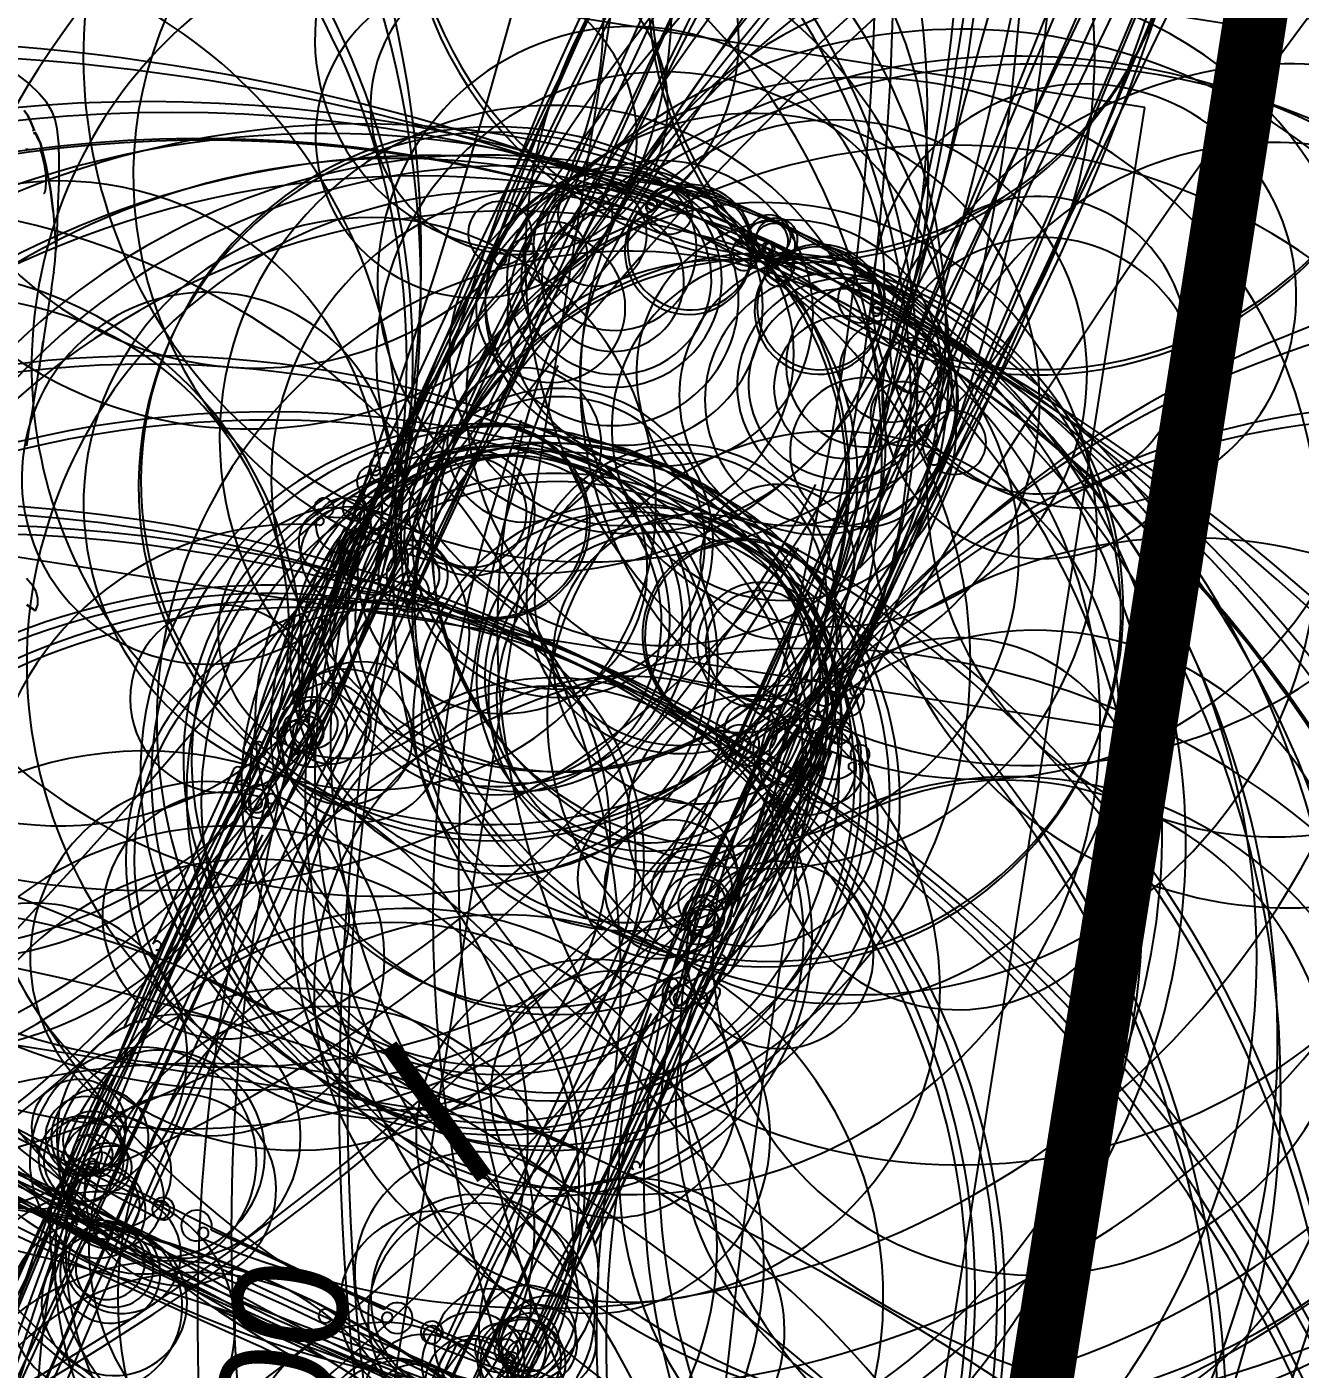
# Model space of a CAD drawing. Extents: x -640655 to -640254, y -1045449 to -1045159.
# Drawn here: x -640306.307 to -640302.294, y -1045418.085 to -1045413.855 of the extents above; entities that cross this region are included whole.
import ezdxf

# ---------------------------------------------------------------- set-up
doc = ezdxf.new("R2010")
doc.units = 0
doc.header["$MEASUREMENT"] = 0
doc.header["$PDMODE"] = 3
doc.header["$PDSIZE"] = 0.2
doc.linetypes.add('DASHED1', pattern=[1, 0.3, -0.4, 0.3])
doc.linetypes.add('DOTDASH', pattern=[1, 0.3, -0.2, 0, -0.2, 0.3])
doc.layers.get('0').update_dxf_attribs({"linetype": 'CONTINUOUS'})
doc.layers.get('Defpoints').update_dxf_attribs({"linetype": 'CONTINUOUS'})
for name, color, linetype in [('katastr', 16, 'CONTINUOUS'), ('KATASTR2', 18, 'CONTINUOUS'), ('T_stafaz', 7, 'CONTINUOUS'), ('T_tenka', 4, 'CONTINUOUS'), ('ZASTAVBA', 2, 'CONTINUOUS')]:
    doc.layers.add(name, color=color, linetype=linetype)
doc.dimstyles.get("Standard").update_dxf_attribs({"dimtxt": 0.18, "dimasz": 0.18, "dimexe": 0.18, "dimexo": 0.0625, "dimgap": 0.09, "dimtad": 0, "dimtih": 1, "dimtoh": 1, "dimdec": 4, "dimzin": 0, "dimdsep": 46, "dimtxsty": 'Standard', "dimcen": 0.09, "dimadec": 0, "dimazin": 0, "dimtfac": 1, "dimtdec": 4, "dimtofl": 0, "dimtmove": 0, "dimatfit": 3, "dimfxl": 0, "dimtolj": 1, "dimtzin": 0, "dimarcsym": 0})

# ---------------------------------------------------------------- blocks, each defined once
blk = doc.blocks.new('_ArchTick')
at = {"color": 0, "linetype": 'ByBlock', "const_width": 0.15}
blk.add_lwpolyline([(-0.5, -0.5), (0.5, 0.5)], dxfattribs=at)
blk = doc.blocks.new('*D151')
at = {"layer": 'Defpoints', "color": 0, "linetype": 'Continuous'}
for p in [(-640302.8344, -1045388.3182), (-640308.942, -1045416.6516), (-640305.0144, -1045417.2737)]:
    blk.add_point(p, dxfattribs=at)
at = {"layer": 'ZASTAVBA', "color": 0, "linetype": 'Continuous', "lineweight": -2}
for p, q in [((-640302.711, -1045388.3378), (-640300.1316, -1045388.7463)), ((-640300.4872, -1045388.69), (-640305.0144, -1045417.2737)), ((-640308.8185, -1045416.6711), (-640304.6589, -1045417.33))]:
    blk.add_line(p, q, dxfattribs=at)
at = {"layer": 'ZASTAVBA', "color": 0, "linetype": 'Continuous', "lineweight": -2, "xscale": 0.36, "yscale": 0.36, "zscale": 0.36}
for p, rotation in [((-640300.4872, -1045388.69), 80.99993614890275), ((-640305.0144, -1045417.2737), 260.9999361489027)]:
    blk.add_blockref('_ArchTick', p, dxfattribs=dict(at, rotation=rotation))
at = {"layer": 'ZASTAVBA', "color": 0, "linetype": 'Continuous', "insert": (-640303.1064, -1045402.9255), "char_height": 0.36, "attachment_point": 5, "rotation": 80.9999}
blk.add_mtext('\\A1;29.00', dxfattribs=at)
blk = doc.blocks.new('*D152')
at = {"layer": 'Defpoints', "color": 0, "linetype": 'Continuous'}
for p in [(-640308.942, -1045416.6516), (-640309.2634, -1045418.639), (-640305.3294, -1045419.2621)]:
    blk.add_point(p, dxfattribs=at)
at = {"layer": 'ZASTAVBA', "color": 0, "linetype": 'Continuous', "lineweight": -2}
for p, q in [((-640308.8185, -1045416.6711), (-640304.6589, -1045417.33)), ((-640305.0144, -1045417.2737), (-640305.3294, -1045419.2621)), ((-640309.1399, -1045418.6586), (-640304.9738, -1045419.3184))]:
    blk.add_line(p, q, dxfattribs=at)
at = {"layer": 'ZASTAVBA', "color": 0, "linetype": 'Continuous', "lineweight": -2, "xscale": 0.36, "yscale": 0.36, "zscale": 0.36}
for p, rotation in [((-640305.0144, -1045417.2737), 80.99993614890275), ((-640305.3294, -1045419.2621), 260.9999361489027)]:
    blk.add_blockref('_ArchTick', p, dxfattribs=dict(at, rotation=rotation))
at = {"layer": 'ZASTAVBA', "color": 0, "linetype": 'Continuous', "insert": (-640305.5275, -1045418.2116), "char_height": 0.36, "attachment_point": 5, "rotation": 80.9999}
blk.add_mtext('\\A1;2.00', dxfattribs=at)
blk = doc.blocks.new('berlingo')
for p, q in [((1402, 815.2), (1443.2, 914.9)), ((1243.8, 846), (1376.5, 844.4)), ((1447.5, 844.9), (1769, 846.4)), ((1769, 846.4), (2209.7, 844)), ((1440.3, 818.5), (2246.1, 818.1)), ((2221.3, 831.9), (2221.3, 818.1)), ((2246.1, 818.1), (2923.2, 815.6)), ((2271, 818), (2271, 829.5)), ((2285.8, 843.7), (2584.5, 843.8)), ((2584.5, 843.8), (2891.8, 844.2)), ((2903.3, 828.4), (2903.2, 815.6)), ((2923.2, 815.6), (3172.2, 817.2)), ((1432.9, 780.3), (1413.7, 777.6)), ((1413.9, 767), (2034.9, 766.6)), ((1435, 796.9), (1432.9, 780.3)), ((2049.3, 781.5), (1432.9, 780.3)), ((2325.2, 776.7), (2246.6, 775.6)), ((2346.5, 774.3), (2921.2, 773.2)), ((2921.2, 773.2), (3132.9, 773.5)), ((1412.1, 720.4), (1510.1, 703.6)), ((2020.1, 754.5), (1414.8, 755.1)), ((2756.6, 756.9), (2921.3, 757.4)), ((688.6, 673.8), (778.3, 678)), ((778.3, 678), (882.4, 682.7)), ((1510.1, 703.6), (1578.6, 691.3)), ((405.9, 651.1), (471.4, 660.1)), ((471.4, 660.1), (592.4, 670.1)), ((592.4, 670.1), (688.6, 673.8)), ((2918.3, 672.2), (2433.4, 673.8)), ((2917.9, 648.8), (3275.4, 648.8)), ((3585.2, 671.4), (2918.3, 672.2)), ((3275.4, 648.8), (3638.2, 648.8)), ((2238.8, 594), (2238.5, 555.1)), ((1587.2, 521.2), (3632.4, 515.8)), ((74, 471.6), (132.3, 474.6)), ((235.5, 482.8), (331.9, 490.6)), ((3632.4, 300.6), (3632.4, 0)), ((3850.8, 198), (3851.3, 53)), ((105.6, 159.8), (105.1, 79)), ((3851.3, 53), (3851.3, 0)), ((3632.4, -300.6), (3632.4, 0)), ((3851.3, -53), (3851.3, 0)), ((105.6, -159.8), (105.1, -79)), ((3850.8, -198), (3851.3, -53)), ((74, -471.6), (132.3, -474.6)), ((235.5, -482.8), (331.9, -490.6)), ((3815.2, -544.9), (3817.4, -492.9)), ((1587.2, -521.2), (3632.4, -515.8)), ((3810.4, -611.1), (3815.2, -544.9)), ((2238.8, -594), (2238.5, -555.1)), ((3808.8, -637.1), (3810.4, -611.1)), ((405.9, -651.1), (471.4, -660.1)), ((471.4, -660.1), (592.4, -670.1)), ((592.4, -670.1), (688.6, -673.8)), ((688.6, -673.8), (778.3, -678)), ((2918.3, -672.2), (2433.4, -673.8)), ((2917.9, -648.8), (3275.4, -648.8)), ((3585.2, -671.4), (2918.3, -672.2)), ((3275.4, -648.8), (3638.2, -648.8)), ((3808.8, -637.1), (3829.2, -638.9)), ((3826.6, -668.8), (3829.5, -636.3)), ((778.3, -678), (882.4, -682.7)), ((1412.1, -720.4), (1510.1, -703.6)), ((1510.1, -703.6), (1578.6, -691.3)), ((2020.1, -754.5), (1414.8, -755.1)), ((2756.6, -756.9), (2921.3, -757.4)), ((1432.9, -780.3), (1413.7, -777.6)), ((1413.9, -767), (2034.9, -766.6)), ((1435, -796.9), (1432.9, -780.3)), ((2049.3, -781.5), (1432.9, -780.3)), ((2325.2, -776.7), (2246.6, -775.6)), ((2346.5, -774.3), (2921.2, -773.2)), ((2921.2, -773.2), (3132.9, -773.5)), ((1243.8, -846), (1376.5, -844.4)), ((1402, -815.2), (1443.2, -914.9)), ((1440.3, -818.5), (2246.1, -818.1)), ((1447.5, -844.9), (1769, -846.4)), ((1769, -846.4), (2209.7, -844)), ((2221.3, -831.9), (2221.3, -818.1)), ((2246.1, -818.1), (2923.2, -815.6)), ((2271, -818), (2271, -829.5)), ((2285.8, -843.7), (2584.5, -843.8)), ((2584.5, -843.8), (2891.8, -844.2)), ((2903.3, -828.4), (2903.2, -815.6)), ((2923.2, -815.6), (3172.2, -817.2))]:
    blk.add_line(p, q)
for centre, radius, start, end in [((1501.9, 861.9), 105.9, 136.0433, 152.8771), ((1443.4, 850), 87.2, 74.7963, 101.7339), ((1416.6, 929.6), 30.4, 331.0698, 14.3578), ((1460.8, 923.3), 12.2, 350.1514, 63.376), ((1748.4, 708.6), 395.9, 149.3959, 161.625), ((2395.5, 572.4), 986.4, 159.2903, 166.844), ((1242.6, 831.3), 14.8, 85.4016, 147.7943), ((791.7, -640.6), 1445.3, 90.6429, 101.4903), ((1015.6, -5383.7), 6192.9, 89.33204, 92.22182), ((1296.5, -1476.7), 2295, 88.1756, 95.2181), ((1223.8, 807.4), 49.1, 170.9361, 221.7562), ((1277.6, 825), 49.6, 163.3602, 188.8612), ((1519.8, 796.9), 151.5, 166.0496, 181.883), ((1378.8, 840.6), 38, 254.0967, 293.7939), ((1387.3, 819.4), 15.3, 296.6861, 343.9923), ((2208.8, 831.5), 12.6, 1.7169, 85.7976), ((1345.2, 804), 901.8, 355.4925, 0.8932), ((2285.6, 829.1), 14.6, 89.212, 178.1882), ((2890, 830.9), 13.5, 349.4028, 82.4826), ((11979.8, 787.8), 9058.6, 179.82409, 180.222), ((3028.5, -8780.9), 9599.2, 86.94978, 89.14194), ((3586.9, 767.1), 60.7, 103.6696, 141.736), ((3466.3, -310.2), 1117.3, 76.0971, 86.2551), ((3593.8, 650.8), 176.5, 81.3538, 96.8973), ((3528.1, 67.6), 763.4, 70.7263, 83.0596), ((545.9, 544.4), 235.1, 100.3086, 124.5322), ((399.3, 787.9), 100.4, 334.545, 352.4665), ((832.2, -1012.1), 1789.2, 94.077, 99.9533), ((1270.4, -5513), 6310.9, 92.57767, 95.14013), ((1175.7, -1363.5), 2163.3, 90.0113, 95.0156), ((2970.8, 198992.9), 198201.2, 269.480957, 269.53674), ((1271.3, 823.3), 97.2, 210.0418, 238.0241), ((1280.4, 767.6), 5.35, 115.2144, 226.9327), ((1316.5, 791.5), 48.5, 215.0201, 252.1235), ((1297.9, 750.7), 29.4, 88.6384, 132.2662), ((1369.2, -1215.7), 1997.1, 90.0203, 92.0247), ((-224.7, 766.6), 1593.2, 359.3083, 0.9119), ((1502.3, 716.6), 107.5, 145.4778, 168.1027), ((1602.3, -63805.3), 64605.2, 89.43053, 90.147803), ((2037.8, 514), 252.6, 75.6054, 90.6542), ((2045.8, 567.7), 213.8, 76.6924, 89.0568), ((2074.2, 667.9), 109.9, 46.9096, 79.0964), ((2196.6, 798.5), 25.2, 182.5635, 237.0613), ((2243.2, 1815.8), 1040.2, 266.6734, 270.1847), ((2681.2, -115777.4), 116574.9, 89.722453, 90.214672), ((2345, 737.1), 37.3, 87.6658, 164.6087), ((2321.5, 795.5), 19.2, 280.9892, 4.3378), ((2918.2, -12889.5), 13664.7, 87.64612, 89.09985), ((1139.6, -55759.4), 56594.8, 87.61417, 87.86707), ((3398.4, -1684.4), 2449.4, 85.3782, 88.1028), ((3447.9, -239), 1026.4, 77.0085, 87.3434), ((3600.5, 766.4), 134.5, 335.2774, 3.4074), ((3670.4, 625.7), 162, 15.441, 66.5984), ((3727.1, 648.8), 149.1, 34.4673, 69.1946), ((543.4, -155.9), 903.6, 98.3186, 113.0553), ((112.7, 1766), 1094.3, 283.6292, 289.4297), ((472.6, 752.6), 19, 282.3985, 335.6744), ((1235.9, 433.5), 302.8, 106.1927, 128.4873), ((-4782.6, 25347.6), 25328.3, 283.54967, 283.70879), ((2044.9, 3907.4), 3272.2, 255.3964, 261.1778), ((1485.6, 1301.8), 586, 251.6974, 262.7938), ((1388.9, 763.7), 26.2, 218.6904, 288.2907), ((1493.7, 745.6), 85.4, 175.1833, 197.1913), ((1413.8, 748.2), 6.91, 81.777, 138.6534), ((2025.9, 627.1), 127.6, 66.7255, 92.6198), ((2049.9, 673.4), 75.6, 27.4291, 69.551), ((2084.4, 694.9), 65.9, 24.974, 75.7677), ((2100.7, 701.1), 48.4, 324.1001, 26.4115), ((2113.1, 710.5), 52.2, 349.642, 46.1055), ((3444.7, 616.7), 1206.1, 174.4579, 181.0787), ((2861.5, 669.3), 557.9, 171.9965, 176.7871), ((2713.7, 673.2), 388.6, 169.833, 179.2847), ((2352.2, 737.2), 21.4, 85.1466, 167.6103), ((2490, -14813.5), 15572.6, 89.01925, 90.50057), ((5700.4, 609.9), 2782.7, 177.0598, 179.2004), ((3287.1, 22289.7), 21535.4, 269.02659, 269.9787), ((3053, -8945), 9702, 87.01331, 88.66445), ((3558.3, 441.7), 302, 82.9283, 89.9674), ((3590.6, 704.2), 37.6, 51.4043, 82.4769), ((3590.9, 680), 77.2, 65.2027, 86.3957), ((3574, 739.6), 63.9, 302.3001, 342.8634), ((3604.7, 724.8), 12.8, 326.8331, 43.111), ((3610.3, 727.9), 25.7, 343.893, 59.6532), ((3524.2, 586.8), 357.2, 4.3589, 24.1878), ((417.2, 223.4), 481.4, 95.5652, 114.6912), ((385.3, 602.5), 101.1, 75.5449, 98.4323), ((405.2, 684), 17.3, 330.853, 71.7616), ((917, -366.3), 1049.6, 87.1901, 91.8937), ((973.4, 439), 243.1, 72.2702, 91.1669), ((1235.6, 500.4), 198.7, 93.7384, 138.1635), ((1208.3, 212.1), 486.7, 72.7684, 88.3164), ((-266.3, -7162.8), 8005.2, 76.86454, 78.33351), ((1753.1, 1692.2), 1016, 260.1097, 268.6379), ((2078.6, 680.8), 47.3, 347.5154, 35.5297), ((2131, 705.2), 33.7, 276.8573, 353.1133), ((2319.4, 698.1), 15.2, 170.7514, 222.1649), ((2342.6, 727.5), 52.5, 228.9723, 263.522), ((3512.1, 814.9), 149.4, 286.037, 301.5468), ((3368, 1036.2), 481.8, 294.9489, 317.4087), ((3530.8, 784.1), 125.2, 295.7471, 308.1026), ((3534, 760.2), 91.7, 307.7499, 332.4825), ((3597.2, 752.1), 132.3, 315.8707, 341.4999), ((3699.6, 638), 109.2, 359.5306, 28.775), ((445.1, 336.7), 437.4, 136.46, 165.1528), ((381.4, 399.3), 338.6, 126.8927, 152.1036), ((291.6, 438.8), 257.7, 113.3414, 129.398), ((278.2, 511.9), 161.3, 112.6217, 142.3339), ((9.4, 900.8), 468.6, 317.8874, 331.2663), ((1235, 428.2), 306.4, 127.7378, 148.4462), ((1235.6, 500.4), 172.7, 93.7384, 138.1635), ((1208.3, 212.1), 460.7, 72.7684, 88.3164), ((-266.3, -7162.8), 7979.2, 76.86454, 78.33351), ((1815.4, 2246.3), 1595.9, 260.1713, 268.3324), ((1864.4, 3004.9), 2332.3, 266.6722, 269.2103), ((1897.1, 3089.4), 2441.6, 266.9933, 270.6348), ((2006.2, 4102.8), 3434.4, 267.0957, 271.3537), ((2166.9, 183025.1), 182377.4, 269.92373, 270.021762), ((2096, 964.6), 295.4, 268.3293, 277.5998), ((4178.6, -1110153.5), 1110803, 90.0650267, 90.1001923), ((2405.5, 1913), 1239.6, 266.8176, 271.2876), ((3820.5, 524.6), 186.5, 133.4918, 171.4464), ((3480.9, 543.9), 327.1, 359.1551, 18.5797), ((-654.9, 198), 4505.8, 359.9999, 5.5819), ((582.7, 281.8), 543, 142.7476, 159.531), ((1514.1, 288.8), 548.1, 141.1032, 153.3248), ((1514.1, 288.8), 522.1, 141.1032, 153.3248), ((1545.9, 572.2), 35.1, 21.9899, 83.3672), ((1545.9, 572.2), 61.1, 21.9899, 83.3672), ((1493, 585.8), 83.9, 336.6562, 4.8469), ((1493, 585.8), 109.9, 336.6562, 4.8469), ((1572.4, -190843.7), 191438.9, 89.597427, 89.990976), ((3514.1, 741.5), 153.2, 268.8318, 291.8657), ((3889.3, 532.9), 158.2, 153.3101, 171.5622), ((3969.5, 481.5), 229.2, 150.307, 163.4187), ((3408.1, 516.8), 384.1, 1.4799, 11.7513), ((855.4, 318.5), 3039.4, 0.7676, 5.5779), ((439.8, 381), 399, 153.6964, 167.2266), ((-191.8, 967), 667.8, 316.6979, 325.2726), ((1356.5, 339), 456.8, 146.8764, 162.9426), ((2343.4, 291.5), 816.3, 161.4979, 169.9282), ((1684, -78771.6), 79328.6, 89.599454, 90.061356), ((3524.3, 302129.5), 301577.1, 269.755734, 270.021236), ((2957.4, -72957.7), 73548.2, 89.568676, 90.03106), ((4058.8, 491.6), 427.1, 171.8266, 178.7418), ((4003.8, 529.7), 272.3, 174.4328, 181.441), ((232.2, 569.2), 86.5, 272.2327, 315.8227), ((1616.4, 213.4), 673.7, 151.5053, 161.9941), ((1616.4, 213.4), 647.7, 151.5053, 161.9941), ((2343.4, 291.5), 790.3, 161.4979, 169.9282), ((-48699.4, 212.4), 52432, 359.76785, 0.33917), ((157006.3, 1352.4), 153260.4, 180.309512, 180.505595), ((-1428.5, 273.1), 5226.7, 0.9794, 2.7817), ((10762.3, 572.3), 6954.4, 180.27334, 182.12815), ((194.2, -775.3), 1252.7, 95.5071, 97.6529), ((378, 394.4), 299.9, 164.9387, 177.2107), ((81.8, 1803.4), 1329.7, 272.1753, 273.9526), ((385.1, 403), 224.2, 160.7584, 175.0371), ((155.8, 982.6), 506.1, 272.0054, 279.0685), ((510.8, -1964.2), 2461.3, 87.6436, 94.1671), ((536.8, -4065.6), 4561.2, 85.3517, 89.0554), ((1957.7, 105.4), 1101.1, 160.5006, 168.8984), ((3635.4, 466.1), 35.1, 42.7556, 95.7587), ((-22074.6, 330.7), 25707, 359.93292, 0.37957), ((3641.1, 470.7), 27.8, 354.6236, 43.8272), ((922.2, 394.6), 2747.5, 358.3895, 1.532), ((-18060.8, -172.9), 21888.3, 0.45265, 1.74326), ((2885.2, 118.7), 2881.8, 173.4242, 178.8356), ((360.3, -351.3), 798.8, 89.7328, 104.3919), ((532.8, -3693.7), 4144.6, 87.6658, 92.3342), ((3728, 52.4), 2221.4, 170.1045, 176.4565), ((3728, 52.4), 2195.4, 170.1045, 176.4565), ((3078.6, 160.1), 3010.4, 175.2562, 179.3068), ((1017, 280), 923.8, 173.0767, 178.3371), ((116.6, 391.1), 16.7, 111.2676, 179.0559), ((2453.2, 198), 2347.9, 175.244, 180.9331), ((188.4, 224.9), 197.7, 105.142, 113.1602), ((127.3, 392.3), 13.9, 74.469, 178.4401), ((110.9, 333.7), 74.8, 54.3985, 74.3642), ((200.6, 225.2), 201, 101.1423, 108.5421), ((1631.2, 225.5), 1486.4, 172.4236, 177.4749), ((1480.1, 224.7), 541.5, 158.6675, 170.7838), ((1480.1, 224.7), 515.5, 158.6675, 170.7838), ((-2596.9, 86), 6400.3, 359.23037, 2.47556), ((-33661.8, -575.2), 37567.9, 0.87733, 1.42535), ((7023.8, 54.8), 6934.8, 177.91704, 179.79024), ((1955.2, 60.8), 1108.1, 166.6109, 176.4596), ((1911.9, 100.5), 989, 167.6851, 172.8909), ((1911.9, 100.5), 963, 167.6851, 172.8909), ((3639.8, 348.4), 48.3, 261.2327, 291.7592), ((3651.9, 319.3), 16.9, 289.974, 353.4059), ((-22176, -277.3), 25995.4, 0.61122, 1.30348), ((4344.2, 6.1), 4207.7, 176.1173, 180.0831), ((4300.9, -211), 3398.2, 172.6656, 176.4408), ((4300.9, -211), 3372.2, 172.6656, 176.4408), ((2132.8, 40.9), 2133.1, 176.3335, 181.0981), ((4681.2, 41), 4615.5, 178.0692, 180.509), ((6375.1, -83.6), 4871.9, 176.7856, 179.0114), ((6375.1, -83.6), 4845.9, 176.7856, 179.0114), ((1743.7, 26.7), 900.4, 173.4565, 181.6971), ((4492.8, 44), 790.9, 172.4768, 177.6909), ((3728.8, 139.7), 21.5, 79.8881, 158.6943), ((125.9, 59), 43.9, 163.8649, 196.8624), ((84.4, 66.3), 4.97, 16.3085, 97.4993), ((1114.8, 474.8), 1116.5, 202.571, 204.9586), ((-1031, -421.8), 1222.4, 20.9286, 23.6049), ((144.5, 59), 43.9, 163.8649, 196.8624), ((103, 66.3), 4.97, 16.3085, 97.4993), ((1133.5, 474.8), 1116.5, 202.571, 204.9586), ((-1012.4, -421.8), 1222.4, 20.9286, 23.6049), ((6857.6, 15), 3155.7, 178.8952, 180.2722), ((2132.8, -40.9), 2133.1, 178.9019, 183.6665), ((4681.2, -41), 4615.5, 179.491, 181.9308), ((87.9, -3.6), 16.5, 12.7424, 26.3565), ((87.9, 3.6), 16.5, 333.6435, 347.2576), ((50.7, -12), 65.8, 10.5323, 24.0992), ((106.5, -3.6), 16.5, 12.7424, 26.3565), ((106.5, 3.6), 16.5, 333.6435, 347.2576), ((69.4, -12), 65.8, 10.5323, 24.0992), ((1743.7, -26.7), 900.4, 178.3029, 186.5435), ((4300.9, 211), 3372.2, 183.5592, 187.3344), ((6375.1, 83.6), 4845.9, 180.9886, 183.2144), ((157006.3, -1352.4), 153260.4, 179.494405, 179.690488), ((-2596.9, -86), 6400.3, 357.52444, 0.76963), ((-18060.8, 172.9), 21888.3, 358.25674, 359.54735), ((1114.8, -474.8), 1116.5, 155.0414, 157.429), ((-1031, 421.8), 1222.4, 336.3951, 339.0714), ((1133.5, -474.8), 1116.5, 155.0414, 157.429), ((-1012.4, 421.8), 1222.4, 336.3951, 339.0714), ((50.7, 12), 65.8, 335.9008, 349.4677), ((69.4, 12), 65.8, 335.9008, 349.4677), ((4344.2, -6.1), 4207.7, 179.9169, 183.8827), ((4300.9, 211), 3398.2, 183.5592, 187.3344), ((6375.1, 83.6), 4871.9, 180.9886, 183.2144), ((6857.6, -15), 3155.7, 179.7278, 181.1048), ((-48699.4, -212.4), 52432, 359.66083, 0.23215), ((-22176, 277.3), 25995.4, 358.69652, 359.38878), ((-33661.8, 575.2), 37567.9, 358.57465, 359.12267), ((125.9, -59), 43.9, 163.1376, 196.1351), ((84.4, -66.3), 4.97, 262.5007, 343.6915), ((7023.8, -54.8), 6934.8, 180.20976, 182.08296), ((144.5, -59), 43.9, 163.1376, 196.1351), ((103, -66.3), 4.97, 262.5007, 343.6915), ((4492.8, -44), 790.9, 182.3091, 187.5232), ((2453.2, -198), 2347.9, 179.0669, 184.756), ((1955.2, -60.8), 1108.1, 183.5404, 193.3891), ((3728.8, -139.7), 21.5, 201.3057, 280.1119), ((2885.2, -118.7), 2881.8, 181.1644, 186.5758), ((3078.6, -160.1), 3010.4, 180.6932, 184.7438), ((3728, -52.4), 2221.4, 183.5435, 189.8955), ((3728, -52.4), 2195.4, 183.5435, 189.8955), ((-654.9, -198), 4505.8, 354.4181, 0.0001), ((1911.9, -100.5), 989, 187.1091, 192.3149), ((1911.9, -100.5), 963, 187.1091, 192.3149), ((1631.2, -225.5), 1486.4, 182.5251, 187.5764), ((1017, -280), 923.8, 181.6629, 186.9233), ((1957.7, -105.4), 1101.1, 191.1016, 199.4994), ((1480.1, -224.7), 541.5, 189.2162, 201.3325), ((1480.1, -224.7), 515.5, 189.2162, 201.3325), ((-22074.6, -330.7), 25707, 359.62043, 0.06708), ((3639.8, -348.4), 48.3, 68.2408, 98.7673), ((3651.9, -319.3), 16.9, 6.5941, 70.026), ((922.2, -394.6), 2747.5, 358.468, 1.6105), ((10762.3, -572.3), 6954.4, 177.87185, 179.72666), ((-1428.5, -273.1), 5226.7, 357.2183, 359.0206), ((855.4, -318.5), 3039.4, 354.4221, 359.2324), ((378, -394.4), 299.9, 182.7893, 195.0613), ((116.6, -391.1), 16.7, 180.9441, 248.7324), ((188.4, -224.9), 197.7, 246.8398, 254.858), ((127.3, -392.3), 13.9, 181.5599, 285.531), ((110.9, -333.7), 74.8, 285.6358, 305.6015), ((200.6, -225.2), 201, 251.4579, 258.8577), ((385.1, -403), 224.2, 184.9629, 199.2416), ((360.3, 351.3), 798.8, 255.6081, 270.2672), ((1616.4, -213.4), 673.7, 198.0059, 208.4947), ((1616.4, -213.4), 647.7, 198.0059, 208.4947), ((445.1, -336.7), 437.4, 194.8472, 223.54), ((532.8, 3693.7), 4144.6, 267.6658, 272.3342), ((2343.4, -291.5), 816.3, 190.0718, 198.5021), ((2343.4, -291.5), 790.3, 190.0718, 198.5021), ((194.2, 775.3), 1252.7, 262.3471, 264.4929), ((439.8, -381), 399, 192.7734, 206.3036), ((582.7, -281.8), 543, 200.469, 217.2524), ((81.8, -1803.4), 1329.7, 86.0474, 87.8247), ((155.8, -982.6), 506.1, 80.9315, 87.9946), ((232.2, -569.2), 86.5, 44.1773, 87.7673), ((510.8, 1964.2), 2461.3, 265.8329, 272.3564), ((536.8, 4065.6), 4561.2, 270.9446, 274.6483), ((1356.5, -339), 456.8, 197.0574, 213.1236), ((3635.4, -466.1), 35.1, 264.2413, 317.2444), ((4058.8, -491.6), 427.1, 181.2582, 188.1734), ((3641.1, -470.7), 27.8, 316.1728, 5.3764), ((-191.8, -967), 667.8, 34.7274, 43.3021), ((1514.1, -288.8), 548.1, 206.6752, 218.8968), ((1514.1, -288.8), 522.1, 206.6752, 218.8968), ((1493, -585.8), 109.9, 355.1531, 23.3438), ((4003.8, -529.7), 272.3, 178.559, 185.5672), ((3870.4, -526.6), 122.2, 179.0146, 189.5462), ((3969.5, -481.5), 229.2, 196.5813, 209.693), ((3408.1, -516.8), 384.1, 348.2487, 358.5201), ((3480.9, -543.9), 327.1, 341.4203, 0.8449), ((381.4, -399.3), 338.6, 207.8964, 233.1073), ((9.4, -900.8), 468.6, 28.7337, 42.1126), ((1235, -428.2), 306.4, 211.5538, 232.2622), ((1545.9, -572.2), 35.1, 276.6328, 338.0101), ((1493, -585.8), 83.9, 355.1531, 23.3438), ((1684, 78771.6), 79328.6, 269.938644, 270.400546), ((1572.4, 190843.7), 191438.9, 270.009024, 270.402573), ((3524.3, -302129.5), 301577.1, 89.978764, 90.244266), ((2957.4, 72957.7), 73548.2, 269.96894, 270.431324), ((3514.1, -741.5), 153.2, 68.1343, 91.1682), ((3820.5, -524.6), 186.5, 188.5536, 226.5082), ((3889.3, -532.9), 158.2, 188.4378, 206.6899), ((278.2, -511.9), 161.3, 217.6661, 247.3783), ((1235.6, -500.4), 198.7, 221.8365, 266.2616), ((1235.6, -500.4), 172.7, 221.8365, 266.2616), ((-266.3, 7162.8), 7979.2, 281.66649, 283.13546), ((-266.3, 7162.8), 8005.2, 281.66649, 283.13546), ((1545.9, -572.2), 61.1, 276.6328, 338.0101), ((3444.7, -616.7), 1206.1, 178.9213, 185.5421), ((3368, -1036.2), 481.8, 42.5913, 65.0511), ((3860.1, -558.6), 120.9, 201.9889, 227.4071), ((3780.9, -589.1), 12, 209.3354, 256.0873), ((3777.6, -594.2), 6.55, 273.3969, 352.8492), ((3524.2, -586.8), 357.2, 335.8122, 355.6411), ((291.6, -438.8), 257.7, 230.602, 246.6586), ((543.4, 155.9), 903.6, 246.9447, 261.6814), ((417.2, -223.4), 481.4, 245.3088, 264.4348), ((405.2, -684), 17.3, 288.2384, 29.147), ((973.4, -439), 243.1, 268.8331, 287.7298), ((1235.9, -433.5), 302.8, 231.5127, 253.8073), ((2044.9, -3907.4), 3272.2, 98.8222, 104.6036), ((1208.3, -212.1), 460.7, 271.6836, 287.2316), ((1815.4, -2246.3), 1595.9, 91.6676, 99.8287), ((1753.1, -1692.2), 1016, 91.3621, 99.8903), ((1864.4, -3004.9), 2332.3, 90.7897, 93.3278), ((1897.1, -3089.4), 2441.6, 89.3652, 93.0067), ((2006.2, -4102.8), 3434.4, 88.6463, 92.9043), ((2166.9, -183025.1), 182377.4, 89.978238, 90.07627), ((2096, -964.6), 295.4, 82.4002, 91.6707), ((2078.6, -680.8), 47.3, 324.4703, 12.4846), ((2131, -705.2), 33.7, 6.8867, 83.1427), ((2100.7, -701.1), 48.4, 333.5885, 35.8999), ((4178.6, 1110153.5), 1110803, 269.8998077, 269.9349733), ((2342.6, -727.5), 52.5, 96.478, 131.0277), ((2405.5, -1913), 1239.6, 88.7124, 93.1824), ((5700.4, -609.9), 2782.7, 180.7996, 182.9402), ((3512.1, -814.9), 149.4, 58.4532, 73.963), ((3530.8, -784.1), 125.2, 51.8974, 64.2529), ((3597.2, -752.1), 132.3, 18.5001, 44.1293), ((3670.4, -625.7), 162, 293.4016, 344.559), ((3784.8, -644.5), 7.2, 205.5202, 329.9034), ((3699.6, -638), 109.2, 331.225, 0.4694), ((385.3, -602.5), 101.1, 261.5677, 284.4551), ((112.7, -1766), 1094.3, 70.5703, 76.3708), ((917, 366.3), 1049.6, 268.1063, 272.8099), ((1208.3, -212.1), 486.7, 271.6836, 287.2316), ((2049.9, -673.4), 75.6, 290.449, 332.5709), ((2113.1, -710.5), 52.2, 313.8945, 10.358), ((2319.4, -698.1), 15.2, 137.8351, 189.2486), ((2861.5, -669.3), 557.9, 183.2129, 188.0035), ((2713.7, -673.2), 388.6, 180.7153, 190.167), ((3534, -760.2), 91.7, 27.5175, 52.2501), ((3574, -739.6), 63.9, 17.1366, 57.6999), ((3604.7, -724.8), 12.8, 316.889, 33.1669), ((3600.5, -766.4), 134.5, 356.5926, 24.7226), ((3689.6, -650.9), 113, 293.42, 339.4168), ((545.9, -544.4), 235.1, 235.4678, 259.6914), ((472.6, -752.6), 19, 24.3256, 77.6015), ((399.3, -787.9), 100.4, 7.5335, 25.455), ((832.2, 1012.1), 1789.2, 260.0467, 265.923), ((-4782.6, -25347.6), 25328.3, 76.29121, 76.45033), ((1271.3, -823.3), 97.2, 121.9759, 149.9582), ((1316.5, -791.5), 48.5, 107.8765, 144.9799), ((1485.6, -1301.8), 586, 97.2062, 108.3026), ((-224.7, -766.6), 1593.2, 359.0881, 0.6917), ((1388.9, -763.7), 26.2, 71.7093, 141.3096), ((1502.3, -716.6), 107.5, 191.8973, 214.5222), ((1493.7, -745.6), 85.4, 162.8087, 184.8167), ((1413.8, -748.2), 6.91, 221.3466, 278.223), ((2025.9, -627.1), 127.6, 267.3802, 293.2745), ((2037.8, -514), 252.6, 269.3458, 284.3946), ((2074.2, -667.9), 109.9, 280.9036, 313.0904), ((2084.4, -694.9), 65.9, 284.2323, 335.026), ((1345.2, -804), 901.8, 359.1068, 4.5075), ((2345, -737.1), 37.3, 195.3913, 272.3342), ((2352.2, -737.2), 21.4, 192.3897, 274.8534), ((2490, 14813.5), 15572.6, 269.49943, 270.98075), ((11979.8, -787.8), 9058.6, 179.778, 180.17591), ((3287.1, -22289.7), 21535.4, 90.0213, 90.97341), ((3053, 8945), 9702, 271.33555, 272.98669), ((3398.4, 1684.4), 2449.4, 271.8972, 274.6218), ((3447.9, 239), 1026.4, 272.6566, 282.9915), ((3558.3, -441.7), 302, 270.0326, 277.0717), ((3590.6, -704.2), 37.6, 277.5231, 308.5957), ((3590.9, -680), 77.2, 273.6043, 294.7973), ((3610.3, -727.9), 25.7, 300.3468, 16.107), ((3727.1, -648.8), 149.1, 290.8054, 325.5327), ((791.7, 640.6), 1445.3, 258.5097, 269.3571), ((1270.4, 5513), 6310.9, 264.85987, 267.42233), ((1175.7, 1363.5), 2163.3, 264.9844, 269.9887), ((1223.8, -807.4), 49.1, 138.2438, 189.0639), ((2970.8, -198992.9), 198201.2, 90.46326, 90.519043), ((1280.4, -767.6), 5.35, 133.0673, 244.7856), ((1297.9, -750.7), 29.4, 227.7338, 271.3616), ((1369.2, 1215.7), 1997.1, 267.9753, 269.9797), ((1519.8, -796.9), 151.5, 178.117, 193.9504), ((1378.8, -840.6), 38, 66.2061, 105.9033), ((2395.5, -572.4), 986.4, 193.156, 200.7097), ((1602.3, 63805.3), 64605.2, 269.852197, 270.56947), ((2045.8, -567.7), 213.8, 270.9432, 283.3076), ((2196.6, -798.5), 25.2, 122.9387, 177.4365), ((2243.2, -1815.8), 1040.2, 89.8153, 93.3266), ((2681.2, 115777.4), 116574.9, 269.785328, 270.277547), ((2321.5, -795.5), 19.2, 355.6622, 79.0108), ((2918.2, 12889.5), 13664.7, 270.90015, 272.35388), ((1139.6, 55759.4), 56594.8, 272.13293, 272.38583), ((3466.3, 310.2), 1117.3, 273.7449, 283.9029), ((3528.1, -67.6), 763.4, 276.9404, 289.2737), ((1015.6, 5383.7), 6192.9, 267.77818, 270.66796), ((1296.5, 1476.7), 2295, 264.7819, 271.8244), ((1277.6, -825), 49.6, 171.1388, 196.6398), ((1242.6, -831.3), 14.8, 212.2057, 274.5984), ((1748.4, -708.6), 395.9, 198.375, 210.6041), ((1387.3, -819.4), 15.3, 16.0077, 63.3139), ((2208.8, -831.5), 12.6, 274.2024, 358.2831), ((2285.6, -829.1), 14.6, 181.8118, 270.788), ((2890, -830.9), 13.5, 277.5174, 10.5972), ((3028.5, 8780.9), 9599.2, 270.85806, 273.05022), ((3586.9, -767.1), 60.7, 218.264, 256.3304), ((3593.8, -650.8), 176.5, 263.1027, 278.6462), ((1501.9, -861.9), 105.9, 207.1229, 223.9567), ((1416.6, -929.6), 30.4, 345.6422, 28.9302), ((1460.8, -923.3), 12.2, 296.624, 9.8486), ((1443.4, -850), 87.2, 258.2661, 285.2037)]:
    blk.add_arc(centre, radius, start, end)
blk = doc.blocks.new('A$C3F1540E4')
at = {"linetype": 'Continuous'}
for p, q in [((1.5839, 0.8088), (1.5681, 0.7958)), ((1.5843, 0.809), (1.5839, 0.8088)), ((1.6033, 0.8178), (1.5843, 0.809)), ((1.6238, 0.8209), (1.6033, 0.8178)), ((1.6442, 0.8165), (1.6238, 0.8209)), ((1.6441, 0.8167), (1.6303, 0.8195)), ((1.644, 0.8159), (1.6311, 0.7867)), ((1.6345, 0.7976), (1.6377, 0.8043)), ((1.6421, 0.813), (1.6377, 0.8043)), ((1.6377, 0.8043), (1.6403, 0.8098)), ((1.6377, 0.8043), (1.6377, 0.8043)), ((1.6403, 0.8098), (1.6421, 0.813)), ((1.6421, 0.813), (1.6433, 0.8147)), ((1.6433, 0.8147), (1.644, 0.8159)), ((1.644, 0.8159), (1.6442, 0.8165)), ((1.6442, 0.8165), (1.6441, 0.8167)), ((1.5681, 0.7958), (1.5479, 0.7724)), ((1.6289, 0.786), (1.6308, 0.7904)), ((1.6308, 0.7904), (1.6345, 0.7976)), ((1.6308, 0.7904), (1.6308, 0.7904)), ((0.2976, 0.6782), (0.2306, 0.6683)), ((0.3639, 0.6861), (0.2976, 0.6782)), ((0.4528, 0.6963), (0.3639, 0.6861)), ((0.3923, 0.6743), (0.501, 0.7005)), ((0.4464, 0.6956), (0.48, 0.7001)), ((0.4748, 0.6985), (0.4659, 0.6973)), ((0.4748, 0.6985), (0.4768, 0.6988)), ((0.4768, 0.6988), (0.5081, 0.7019)), ((0.4941, 0.7014), (0.48, 0.7001)), ((0.5081, 0.7019), (0.4941, 0.7014)), ((0.501, 0.7005), (0.5037, 0.7011)), ((0.5037, 0.7011), (0.501, 0.7005)), ((0.5037, 0.7011), (0.5057, 0.7013)), ((0.5057, 0.7013), (0.5037, 0.7011)), ((0.5057, 0.7013), (0.5076, 0.7015)), ((0.5076, 0.7015), (0.5057, 0.7013)), ((0.5085, 0.7016), (0.5065, 0.7013)), ((0.5229, 0.7028), (0.5081, 0.7019)), ((0.5443, 0.7046), (0.5085, 0.7016)), ((0.5805, 0.7068), (0.5443, 0.7046)), ((0.5805, 0.7068), (0.5827, 0.7069)), ((0.6342, 0.7077), (0.5827, 0.7069)), ((0.6342, 0.7077), (0.6674, 0.7075)), ((0.7247, 0.7082), (0.6674, 0.7075)), ((0.7792, 0.7086), (0.7247, 0.7082)), ((0.8253, 0.7087), (0.7792, 0.7086)), ((0.8767, 0.7084), (0.8013, 0.7077)), ((0.8928, 0.7085), (0.8253, 0.7087)), ((0.8767, 0.7084), (0.8928, 0.7085)), ((0.9448, 0.7083), (0.8928, 0.7085)), ((0.9958, 0.708), (0.9448, 0.7083)), ((0.9987, 0.7078), (0.9486, 0.7081)), ((1.0425, 0.7078), (0.9958, 0.708)), ((0.9987, 0.7078), (1.0425, 0.7076)), ((1.0425, 0.7076), (1.0424, 0.7076)), ((1.0643, 0.7077), (1.0425, 0.7078)), ((1.0902, 0.7076), (1.0427, 0.7077)), ((1.1345, 0.7075), (1.0902, 0.7076)), ((0.1053, 0.6359), (0.0841, 0.6239)), ((0.1336, 0.6464), (0.1053, 0.6359)), ((0.1788, 0.6583), (0.1336, 0.6464)), ((0.2306, 0.6683), (0.1788, 0.6583)), ((0.2507, 0.629), (0.3249, 0.6548)), ((0.3249, 0.6548), (0.2507, 0.629)), ((0.303, 0.6377), (0.2814, 0.6342)), ((0.3222, 0.6399), (0.303, 0.6377)), ((0.3359, 0.6398), (0.3222, 0.6399)), ((0.3249, 0.6548), (0.3923, 0.6743)), ((0.3923, 0.6743), (0.3249, 0.6548)), ((0.3393, 0.6376), (0.3359, 0.6398)), ((0.3397, 0.6352), (0.3393, 0.6376)), ((0.0557, 0.5997), (0.0328, 0.5733)), ((0.0841, 0.6239), (0.0557, 0.5997)), ((0.1631, 0.5856), (0.1747, 0.5934)), ((0.1769, 0.594), (0.1658, 0.5865)), ((0.1747, 0.5934), (0.1871, 0.6015)), ((0.1871, 0.6015), (0.1747, 0.5934)), ((0.1871, 0.6015), (0.2057, 0.6098)), ((0.2057, 0.6098), (0.1871, 0.6015)), ((0.2057, 0.6098), (0.2507, 0.629)), ((0.2507, 0.629), (0.2057, 0.6098)), ((0.2078, 0.6015), (0.2089, 0.6045)), ((0.2097, 0.6058), (0.2089, 0.6045)), ((0.2129, 0.6081), (0.2097, 0.6058)), ((0.2179, 0.6107), (0.2129, 0.6081)), ((0.2554, 0.6257), (0.2179, 0.6107)), ((0.2642, 0.6289), (0.2554, 0.6257)), ((0.2702, 0.631), (0.2642, 0.6289)), ((0.2752, 0.6326), (0.2702, 0.631)), ((0.2814, 0.6342), (0.2752, 0.6326)), ((0.0071, 0.5366), (0.0322, 0.573)), ((0.1066, 0.5482), (0.127, 0.5624)), ((0.127, 0.5624), (0.1066, 0.5482)), ((0.127, 0.5624), (0.1511, 0.5767)), ((0.1511, 0.5767), (0.127, 0.5624)), ((0.1524, 0.5747), (0.147, 0.5719)), ((0.1563, 0.5799), (0.1537, 0.578)), ((0.1538, 0.5754), (0.1617, 0.578)), ((0.155, 0.5799), (0.1631, 0.5856)), ((0.1658, 0.5865), (0.1563, 0.5799)), ((0.2119, 0.5721), (0.2117, 0.5587)), ((-0.0152, 0.4962), (0.0071, 0.5366)), ((0.0924, 0.5343), (0.1066, 0.5482)), ((0.1066, 0.5482), (0.0924, 0.5343))]:
    blk.add_line(p, q, dxfattribs=at)

msp = doc.modelspace()

# ---------------------------------------------------------------- linework, layer by layer
at = {"layer": 'katastr', "color": 100, "linetype": 'DOTDASH', "ltscale": 3000.000034}
for p, q in [((-640302.7859, -1045416.0779), (-640298.0959, -1045385.9579)), ((-640335.2159, -1045411.0279), (-640302.7859, -1045416.0779))]:
    msp.add_line(p, q, dxfattribs=at)
at = {"layer": 'KATASTR2', "color": 18, "linetype": 'DOTDASH', "ltscale": 3000.000034}
msp.add_line((-640302.7859, -1045416.0779), (-640303.3401, -1045419.5771), dxfattribs=at)
at = {"layer": 'T_tenka', "linetype": 'Continuous'}
for p, q in [((-640302.4468, -1045413.8583), (-640306.8699, -1045413.1577)), ((-640302.7834, -1045414.1087), (-640307.2131, -1045413.4071)), ((-640303.3401, -1045419.5771), (-640302.4405, -1045413.8593)), ((-640303.6365, -1045419.5305), (-640302.7834, -1045414.1087))]:
    msp.add_line(p, q, dxfattribs=at)
at = {"layer": 'ZASTAVBA', "color": 242, "linetype": 'DASHED1', "const_width": 0.2}
msp.add_lwpolyline([(-640330.5259, -1045380.9079), (-640323.3459, -1045382.0979), (-640305.1359, -1045384.9279), (-640298.0959, -1045385.9579), (-640302.7859, -1045416.0779), (-640303.3401, -1045419.5771), (-640335.7567, -1045414.4428), (-640335.2159, -1045411.0279), (-640330.5259, -1045380.9079)], close=True, dxfattribs=at)

# ---------------------------------------------------------------- block references
at = {"layer": 'T_stafaz', "rotation": 260.999936146136}
msp.add_blockref('A$C3F1540E4', (-640306.8284, -1045413.9437), dxfattribs=at)
at = {"layer": 'T_stafaz', "xscale": 0.0009999999025980145, "yscale": 0.001000000043408278, "zscale": 0.001, "rotation": 245.2691998631638}
msp.add_blockref('berlingo', (-640303.9329, -1045414.4725), dxfattribs=at)

# ---------------------------------------------------------------- dimensions: what is measured, and where the dimension line sits
at = {"layer": 'ZASTAVBA', "linetype": 'Continuous'}
for base, p1, p2, override, picture, middle in [((-640305.0144, -1045417.2737), (-640302.8344, -1045388.3182), (-640308.942, -1045416.6516), {"dimscale": 2, "dimtad": 1, "dimjust": 0, "dimtih": 0, "dimdec": 2, "dimrnd": 0.2, "dimblk1": 'ArchTick', "dimblk2": 'ArchTick', "dimsah": 1}, '*D151', (-640303.1064, -1045402.9255)), ((-640305.3294, -1045419.2621), (-640308.942, -1045416.6516), (-640309.2634, -1045418.639), {"dimscale": 2, "dimtad": 1, "dimtih": 0, "dimdec": 2, "dimrnd": 0.2, "dimblk1": 'ArchTick', "dimblk2": 'ArchTick', "dimsah": 1}, '*D152', (-640305.5275, -1045418.2116))]:
    dim = msp.add_linear_dim(base=base, p1=p1, p2=p2, angle=80.9999, dimstyle='Standard', override=override, dxfattribs=at)
    dim.commit()
    dim.dimension.update_dxf_attribs({"geometry": picture, "text_midpoint": middle})

doc.saveas('drawing.dxf')
